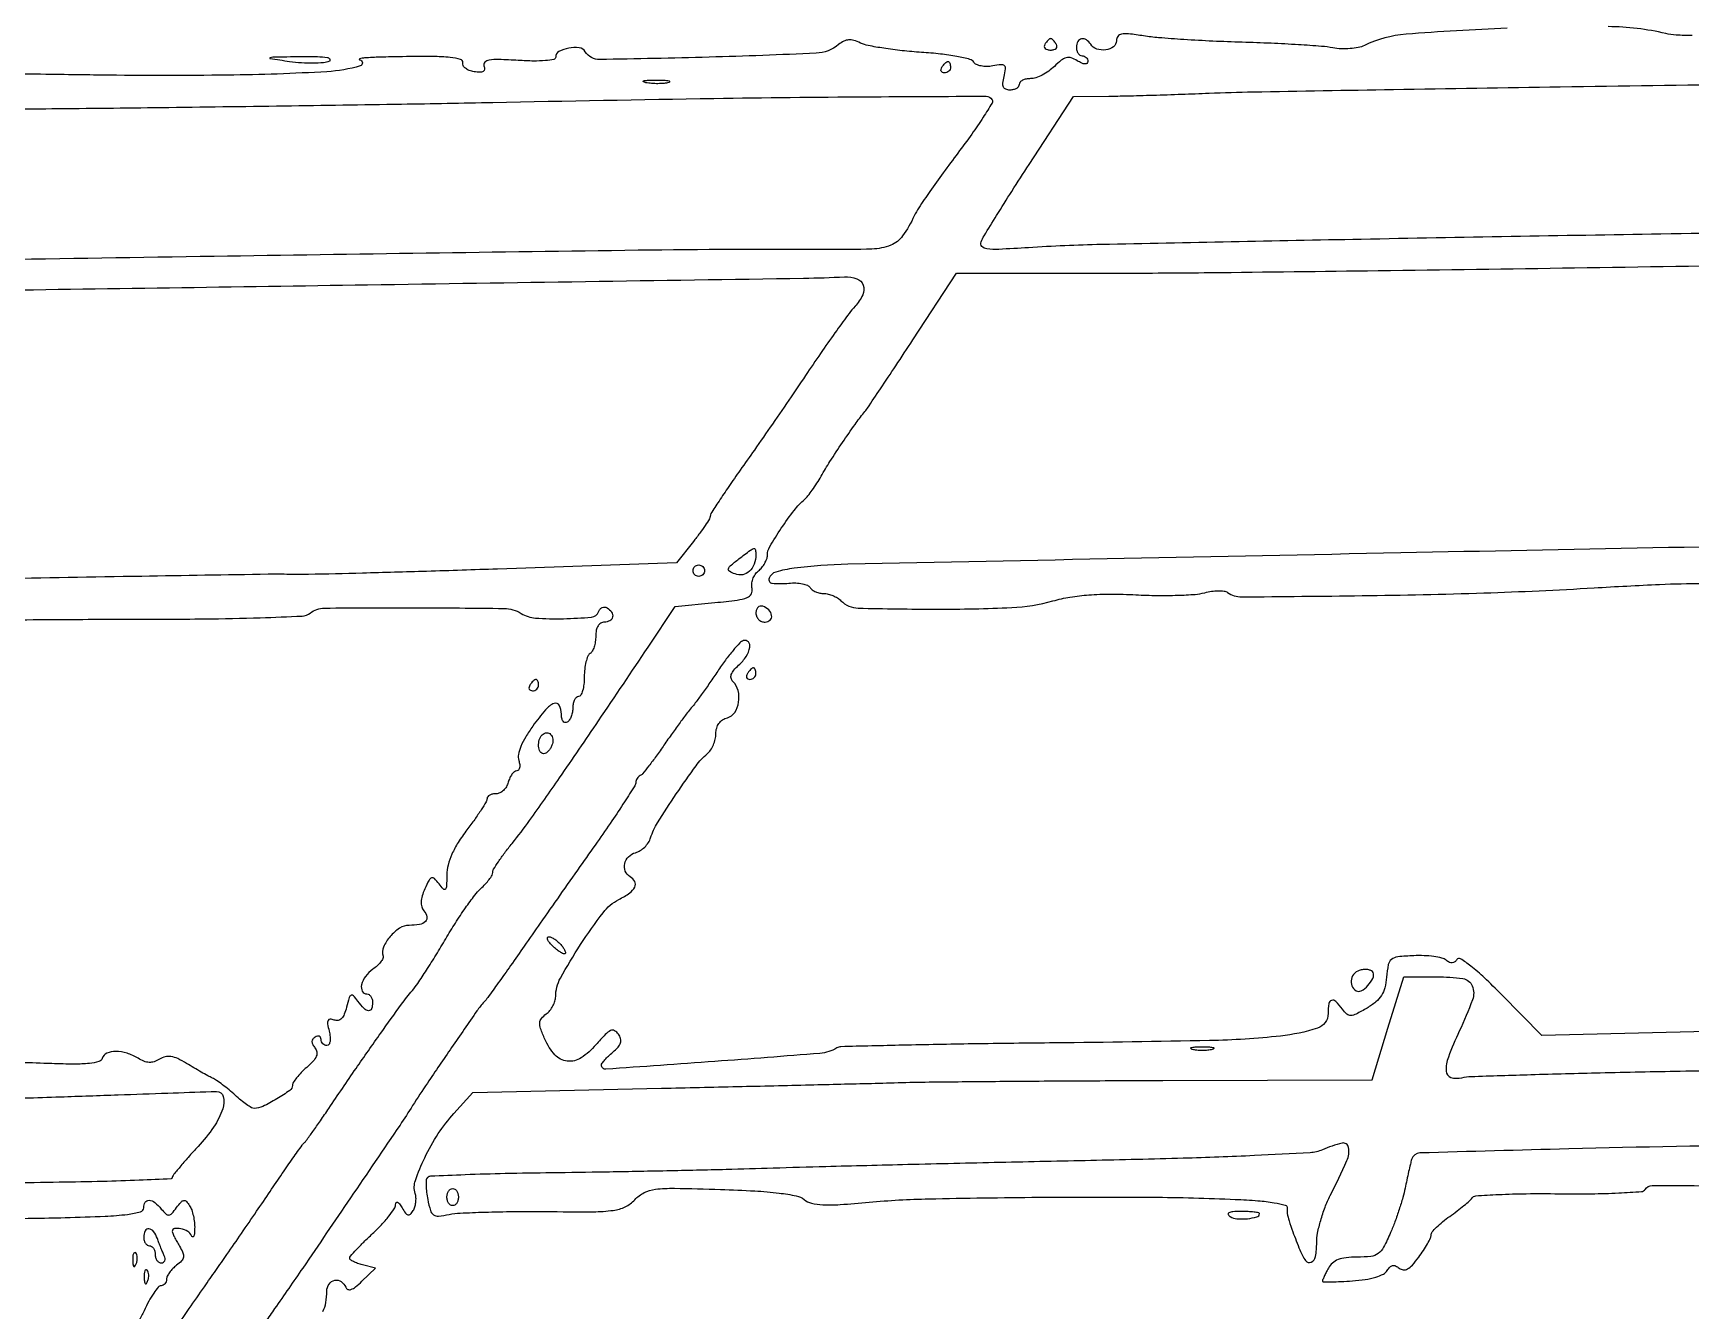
# Model space of a CAD drawing. Extents: x 0 to 2558, y 0 to 3412.
# Drawn here: x 910.7 to 1200.4, y 1221.6 to 1445 of the extents above; entities that cross this region are included whole.
import ezdxf

# ---------------------------------------------------------------- set-up
doc = ezdxf.new("R2010")
doc.units = 0

msp = doc.modelspace()

# ---------------------------------------------------------------- linework, layer by layer
for points in [[(1286.775, 2242.902503, 0.000001), (1177.44536, 2242.627485, 0.134519)], [(1176.555032, 2242.380365, -0.000002), (1098.265318, 2241.934774, -0.000173)], [(935.98627, 1609.366085, -0.000001), (935.969595, 1631.173089, -0.000019)], [(1324.704195, 1210.958263, -0.000001), (1324.831971, 1216.559674, -0.000001), (1324.980176, 1223.055371, -0.000001), (1325.131041, 1229.666374, -0.003312)], [(1347, 900.068317, 0.000002), (1365.687198, 900.484728, 0.000002), (1385.0375, 900.916042, 0.000002), (1402.386564, 901.302857, 0.000005)], [(1268.31004, 1436.882966, 0.000015), (1292.460695, 1437.283456, 0.194599)], [(899.901173, 1399.954802, 0.000187), (969.094428, 1400.969888, 0.000038), (1045.330933, 1402.122597, 0.00854), (1052.472537, 1402.353171, -0.098284), (1054.620539, 1402.036036, -0.225055), (1055.750256, 1400.906643, -0.198406), (1055.666142, 1399.188475, -0.078931), (1054.311484, 1397.200603, 0.029888), (1053.268774, 1395.952436, 0.003465), (1051.122748, 1393.004551, 0.004158), (1048.62152, 1389.456295, 0.003384), (1046, 1385.61566, -0.001671), (1043.128174, 1381.377209, -0.001172), (1039.867188, 1376.622865, -0.001183), (1036.722969, 1372.08474, -0.002473), (1034.25, 1368.570614, 0.004181), (1032.238007, 1365.690698, 0.006348), (1030.542187, 1363.151072, 0.00271), (1029.138091, 1360.963534, 0.142251), (1029, 1360.487977, -0.139548), (1028.87693, 1360.055604, -0.008312), (1028.135373, 1358.901802, -0.01198), (1027.184166, 1357.546077, -0.00852), (1026.056587, 1356.071447), (1023.113175, 1352.355086), (991.806587, 1351.276461, -0.000917), (979.450986, 1350.873451, -0.001223), (968.22756, 1350.555446, -0.000854), (958.813911, 1350.327851, -0.012553), (955.5, 1350.336604, 0.010885), (951.749334, 1350.359026, 0.00016), (929.64375, 1350.00286, 0.000438), (903.9878, 1349.558815, 0.000289), (874.5, 1349.005589, -0.000266)], [(1168.273458, 1445.802151, 0.009762), (1150.612846, 1444.754883, 0.092581), (1143.331355, 1442.791412, -0.063391), (1142.263161, 1442.435752, -0.029951), (1140.821164, 1442.24002, -0.029095), (1139.265911, 1442.213803, -0.03633), (1137.831355, 1442.377976, 0.027159), (1135.841606, 1442.642703, 0.004042), (1131.806711, 1442.925118, 0.00454), (1127.030039, 1443.177153, 0.003897), (1122, 1443.357513, -0.004474), (1116.866016, 1443.547532, -0.004581), (1111.776562, 1443.828269, -0.004446), (1107.363948, 1444.151668, -0.019125), (1104.75, 1444.467641, 0.010202), (1102.133536, 1444.83139, 0.074045), (1100.86829, 1444.79331, 0.198852), (1100.244412, 1444.39299, 0.15311), (1100, 1443.613544, -0.237078), (1099.481823, 1442.582127, -0.126714), (1098.128677, 1442.029716, -0.112973), (1096.555522, 1442.170866, -0.177516), (1095.5, 1443, 0.106457), (1094.746429, 1443.783876, 0.200209), (1093.899724, 1443.953572, 0.222397), (1093.247411, 1443.47288, 0.125162), (1093, 1442.5, 0.064853), (1093.074694, 1441.926543, 0.082425), (1093.29375, 1441.440625, 0.098894), (1093.618646, 1441.115568, 0.148195), (1094, 1441, -0.099904), (1094.381626, 1440.92298, -0.098144), (1094.70625, 1440.703761, -0.097739), (1094.923689, 1440.376411, -0.098179), (1095, 1439.991526, -0.221192), (1094.852432, 1439.674271, -0.197467), (1094.504201, 1439.562673, -0.090123), (1093.924728, 1439.716544, -0.029744), (1093.148073, 1440.1396, 0.061171), (1092.101099, 1440.627462, 0.140119), (1091.238961, 1440.658031, 0.107823), (1090.346202, 1440.218158, 0.028203), (1089.148073, 1439.148073, -0.0411), (1088.178526, 1438.326043, -0.035832), (1087.043497, 1437.630997, -0.037506), (1085.919894, 1437.152169, -0.082152), (1085, 1437, 0.048028), (1084.234582, 1436.926307, 0.068025), (1083.5875, 1436.70625, 0.088204), (1083.151477, 1436.381882, 0.191087), (1083, 1436, -0.158112), (1082.876297, 1435.618591, -0.097128), (1082.52753, 1435.29375, -0.079016), (1082.006667, 1435.074427, -0.060283), (1081.391592, 1435, -0.094273), (1080.672586, 1435.136781, -0.199539), (1080.272604, 1435.524542, -0.130687), (1080.16917, 1436.222607, -0.033289), (1080.375046, 1437.358165, 0.027442), (1080.633619, 1438.695204, 0.243784), (1080.438691, 1439.242642, 0.21633), (1079.857915, 1439.437937, 0.021798), (1078.377086, 1439.221255, -0.044813), (1077.333467, 1439.117264, -0.05173), (1076.338462, 1439.210687, -0.059188), (1075.533157, 1439.473296, -0.146985), (1075.073859, 1439.880493, 0.196471), (1074.407313, 1440.365688, 0.013942), (1072.115263, 1440.862228, 0.017818), (1069.241525, 1441.296036, 0.011932), (1065.930227, 1441.595959, -0.009944), (1062.540186, 1441.889433, -0.011498), (1059.325455, 1442.307225, -0.010609), (1056.628742, 1442.779718, -0.064083), (1055.284089, 1443.229291, 0.041137), (1054.132252, 1443.673957, 0.090038), (1053.195363, 1443.774212, 0.098617), (1052.337805, 1443.537257, 0.056695), (1051.437375, 1442.948026, -0.163292), (1047.538325, 1441.440222, -0.00434), (1028.81077, 1440.754645, -0.003209), (1009.683151, 1440.34346, -0.263618), (1007.179896, 1441.7124, 0.226458), (1006.131095, 1442.385444, 0.07657), (1004.269007, 1442.333836, 0.080097), (1002.57301, 1441.733131, 0.274214), (1002, 1440.766873, -0.356001), (1001.673247, 1440.366113, -0.028394), (1000.221249, 1440.152632, -0.02617), (998.158154, 1440.076515, -0.012035), (995.470026, 1440.182806, 0.007437), (992.065927, 1440.348774, 0.047821), (990.347922, 1440.242595, 0.157255), (989.601181, 1439.863981, 0.297324), (989.465082, 1439.230399, -0.106152), (989.557399, 1438.639179, -0.2491), (989.332604, 1438.268281, -0.140927), (988.757174, 1438.116654, -0.032283), (987.745056, 1438.204838, -0.053296), (986.904537, 1438.426584, -0.075633), (986.232923, 1438.807044, -0.098146), (985.82769, 1439.279707, -0.180469), (985.75, 1439.773741, 0.397319), (985.382141, 1440.366699, 0.039506), (983.579786, 1440.694988, 0.023648), (980.492003, 1440.861616, 0.005378), (975.25, 1440.839963, 0.003848), (971.323938, 1440.751287, 0.011174), (968.6125, 1440.608461, 0.055996), (967.735413, 1440.442644, 0.808413), (967.75, 1440.276604, -0.815597), (967.834189, 1439.212731, -0.055734), (962.029012, 1438.215903, -0.011875), (944.666743, 1437.608781, -0.005793), (922.5, 1437.617248, -0.000283), (919.964112, 1437.649034, -0.000027), (913.8, 1437.730119, -0.000035), (906.451388, 1437.827694, -0.000027), (898.5, 1437.934258, 0.003441)], [(1200.622972, 1444.534844, -0.013401), (1197.832689, 1444.618839, -0.043386), (1196, 1444.883861, 0.055742), (1185.943362, 1446.085899, 0.011826)], [(1251.27793, 1410.633518, 0.000667), (1195.171217, 1409.820752, 0.000818), (1142.747921, 1408.905601, 0.000459), (1097.36418, 1407.997435, 0.010942), (1084.619257, 1407.451509, -0.004177), (1079.46539, 1407.160848, -0.042783), (1077.332079, 1407.240953, -0.183703), (1076.493096, 1407.684586, -0.278763), (1076.351639, 1408.473974, -0.045353), (1076.874681, 1409.537535, -0.001939), (1079.066397, 1413.099703, -0.003308), (1081.712016, 1417.300174, -0.002348), (1084.732382, 1421.977448), (1092.5, 1433.883144), (1098.680119, 1433.941572, 0.003824), (1101.818861, 1433.995256, 0.001307), (1106.370043, 1434.119825, 0.001299), (1111.393076, 1434.283515, 0.0015), (1116.180119, 1434.466344, -0.00582), (1123.890299, 1434.694126, -0.000311), (1148.402952, 1435.117607, -0.000487), (1177.560168, 1435.574804, -0.000355), (1209.978868, 1436.028545, 0.000307)], [(897.159539, 1431.525835, -0.001935), (913.957021, 1431.754019, 0.000653), (933.074305, 1431.964668, 0.000461), (954.549875, 1432.249159, 0.000465), (975.077478, 1432.55914, 0.000982), (991, 1432.845699, -0.000924), (1029.664667, 1433.546082, -0.002712), (1056.293669, 1433.834762, -0.000497), (1077.210507, 1433.927267, -0.267602), (1078.275092, 1433.318402, -0.2753), (1078.269838, 1432.732464, -0.006139), (1076.714475, 1430.243531, -0.012113), (1074.733727, 1427.317232, -0.007674), (1072.291576, 1424, 0.005003), (1069.732339, 1420.562342, 0.005932), (1067.386085, 1417.2625, 0.005207), (1065.470621, 1414.437324, 0.03733), (1064.665193, 1413, -0.044822), (1062.63764, 1409.505375, -0.14708), (1060.557527, 1407.879566, -0.085245), (1057.280953, 1407.211026, -0.009273), (1049.548336, 1407.113206, 0.004797), (1016.396182, 1406.990601, 0.00056), (942.307772, 1405.922796, 0.000257), (863.77827, 1404.66271, 0.014273)], [(1237.748121, 1355.778384, 0.000619), (1149.720459, 1354.095374, 0.000125), (1053.038393, 1352.102979, 0.026539), (1043.700228, 1351.411434, 0.03694), (1040.468274, 1350.753482, 0.241979), (1039.294524, 1349.661094, 0.491214), (1039.848247, 1348.790966, 0.047331), (1042.7581, 1348.801781, -0.033548), (1043.977092, 1348.839871, -0.040933), (1045.110075, 1348.705953, -0.045629), (1046.010811, 1348.436507, -0.160189), (1046.467998, 1348.051781, 0.09869), (1046.843618, 1347.648837, 0.052379), (1047.4385, 1347.308961, 0.049243), (1048.144849, 1347.07801, 0.054454), (1048.859017, 1347, -0.060007), (1049.617038, 1346.908698, -0.039062), (1050.455655, 1346.632812, -0.038986), (1051.243755, 1346.228668, -0.058513), (1051.849597, 1345.75, 0.192321), (1054.877747, 1344.44984, 0.006099), (1068.523898, 1344.267574, 0.011264), (1081.696878, 1344.549095, 0.057797), (1088.901722, 1345.70707, -0.028325), (1091.883803, 1346.368252, -0.021985), (1095.185784, 1346.758332, -0.01904), (1098.964545, 1346.892726, -0.011821), (1103.401722, 1346.776593, 0.009552), (1107.09927, 1346.663025, 0.010479), (1110.685764, 1346.696581, 0.009969), (1113.744636, 1346.850422, 0.050736), (1115.422156, 1347.141096, -0.031018), (1116.619921, 1347.397569, -0.034118), (1117.802545, 1347.493233, -0.036396), (1118.811113, 1347.43239, -0.122123), (1119.422156, 1347.191124, 0.157978), (1121.875295, 1346.416849, 0.001223), (1142.93316, 1346.62914, 0.004986), (1164.238572, 1347.108555, 0.006762), (1183.464165, 1347.993409, -0.003634), (1194.937861, 1348.59342, -0.012203), (1202.459842, 1348.748196, -0.016935)], [(935.096993, 1217.909909, -0.000312), (937.940845, 1222.00106, -0.000316), (940.606732, 1225.825931, -0.000749), (942.596493, 1228.667807, 0.001805), (944.547889, 1231.467447, 0.000824), (947.076921, 1235.136793, 0.000816), (949.728322, 1239.010823, 0.001125), (952.096493, 1242.5, -0.001826), (954.208154, 1245.601877, -0.002726), (956.07895, 1248.296875, -0.001155), (957.696572, 1250.588979, -0.057629), (958.06589, 1251, 0.054748), (958.420002, 1251.389574, 0.002124), (959.557226, 1252.96875, 0.003764), (960.883199, 1254.856514, 0.002645), (962.348126, 1257, -0.002287), (967.109894, 1263.97814, -0.003185), (971.440207, 1270.177168, -0.00295), (975.046121, 1275.20658, -0.019825), (976.947556, 1277.618644, 0.027436), (977.892737, 1278.855914, 0.005684), (979.408005, 1281.138076, 0.005956), (981.107941, 1283.832437, 0.005585), (982.78074, 1286.624575, -0.009647), (984.474666, 1289.400575, -0.01032), (986.237969, 1292.046569, -0.009942), (987.843101, 1294.255726, -0.046785), (988.901566, 1295.410918, 0.022326), (989.704896, 1296.205953, 0.026804), (990.383585, 1297.02435, 0.027106), (990.870671, 1297.760468, 0.133371), (991, 1298.236691, -0.137175), (991.155506, 1298.792838, -0.010546), (991.996644, 1300.115621, -0.013834), (993.093243, 1301.667545, -0.010097), (994.392831, 1303.331703, 0.016218), (997.445345, 1307.340747, 0.003137), (1002.680192, 1314.798012, 0.002811), (1009.491945, 1324.751388, 0.001343), (1018.13973, 1337.615636), (1022.895394, 1344.731272), (1029.840992, 1345.415673, 0.007333), (1033.727523, 1345.856281, 0.058655), (1035.473879, 1346.292402, 0.178668), (1036.207642, 1346.930152, 0.191662), (1036.323773, 1347.869894, -0.089152), (1036.263347, 1348.643558, -0.06154), (1036.457955, 1349.502464, -0.059965), (1036.864804, 1350.312355, -0.073321), (1037.430477, 1350.942301, 0.048276), (1038.031021, 1351.54743, 0.041525), (1038.538953, 1352.286511, 0.043557), (1038.887201, 1353.041748, 0.086463), (1039, 1353.689167, -0.134492), (1039.412175, 1355.193787, -0.013289), (1041.42676, 1358.397582, -0.017624), (1043.683021, 1361.537011, -0.049567), (1045.539262, 1363.5, 0.046512), (1046.094343, 1364.07988, 0.0129), (1046.852099, 1365.0875, 0.012908), (1047.654796, 1366.278135, 0.013196), (1048.388844, 1367.5, -0.013696), (1049.939621, 1370.075524, -0.006079), (1052.118289, 1373.389843, -0.005862), (1054.320008, 1376.571049, -0.019309), (1055.875779, 1378.593358, 0.025199), (1056.483849, 1379.403329, 0.000814), (1058.760797, 1382.78968, 0.001565), (1061.428234, 1386.797827, 0.001086), (1064.41865, 1391.343358), (1072.051098, 1403), (1100.275549, 1403.010036, 0.002653), (1116.354839, 1403.101067, 0.0005), (1145.742896, 1403.452743, 0.000534), (1180.075146, 1403.934571, 0.000489), (1215.423672, 1404.503031, -0.000566)], [(902.650147, 1342.234374, -0.007511), (911.859016, 1342.442976, -0.001907), (926.811293, 1342.5, 0.002245), (940.638824, 1342.562081, 0.006189), (950.381631, 1342.77019, 0.003476), (957.681668, 1343.06737, 0.154253), (959.095676, 1343.589514, -0.164415), (961.596092, 1344.456916, -0.002432), (977.367405, 1344.506369, -0.00281), (992.983945, 1344.391611, -0.135981), (995.958279, 1343.525785, 0.121745), (998.468968, 1342.718007, 0.022564), (1003.356883, 1342.60137, 0.017244), (1008.239071, 1342.873826, 0.285976), (1009.481902, 1343.813382, -0.084117), (1009.750693, 1344.267714, -0.110401), (1010.133657, 1344.558128, -0.123486), (1010.569963, 1344.638954, -0.123375), (1010.992937, 1344.504365, -0.105792), (1011.781139, 1343.748628, -0.2001), (1011.953617, 1342.900541, -0.223204), (1011.474052, 1342.247695, -0.125155), (1010.5, 1342, 0.1393), (1009.884257, 1341.82506, 0.117066), (1009.403627, 1341.343169, 0.088683), (1009.099992, 1340.569783, 0.049343), (1009, 1339.559017, -0.037634), (1008.926158, 1338.57934, -0.041396), (1008.70625, 1337.653525, -0.045439), (1008.384508, 1336.906663, -0.130646), (1008, 1336.5, 0.159713), (1007.613307, 1336.04134, 0.035556), (1007.29375, 1335.052725, 0.033489), (1007.073414, 1333.803639, 0.026918), (1007, 1332.440983, -0.027497), (1006.927436, 1331.122516, -0.043243), (1006.70625, 1330.010789, -0.053437), (1006.385522, 1329.229636, -0.275259), (1006, 1329, 0.186414), (1005.618213, 1328.852535, 0.089706), (1005.29375, 1328.429836, 0.069539), (1005.073784, 1327.801778, 0.049547), (1005, 1327.059017, -0.046881), (1004.925923, 1326.270704, -0.046318), (1004.70625, 1325.50665, -0.050262), (1004.383556, 1324.876024, -0.111412), (1004, 1324.5, -0.202618), (1003.621877, 1324.441401, -0.181468), (1003.29375, 1324.66835, -0.104212), (1003.071541, 1325.195401, -0.047867), (1003, 1325.940983, 0.119528), (1002.629669, 1327.467986, 0.391818), (1001.738162, 1327.791468, 0.117573), (1000.235768, 1326.689448, 0.019239), (997.992527, 1323.830987, 0.022511), (996.764032, 1321.963644, 0.037718), (995.927877, 1320.28224, 0.046201), (995.498879, 1318.864047, 0.127875), (995.553643, 1317.830987, -0.04597), (995.707162, 1317.129516, -0.08087), (995.684783, 1316.537852, -0.123918), (995.498336, 1316.147676, -0.223211), (995.184019, 1316, 0.172737), (994.781904, 1315.856807, 0.062969), (994.358913, 1315.4125, 0.053026), (993.980526, 1314.765364, 0.041867), (993.710251, 1314, -0.070024), (993.391003, 1313.235545, -0.069688), (992.872748, 1312.5875, -0.075597), (992.241886, 1312.150168, -0.114309), (991.59362, 1312, 0.051757), (990.983871, 1311.936712, 0.071665), (990.468126, 1311.748492, 0.091673), (990.121534, 1311.470588, 0.179933), (990, 1311.143802, -0.135598), (989.853379, 1310.613096, -0.008151), (988.971875, 1309.192618, -0.011735), (987.840785, 1307.522074, -0.008369), (986.5, 1305.703794, 0.022687), (984.962738, 1303.489032, 0.035186), (983.86602, 1301.438059, 0.041203), (983.199997, 1299.545265, 0.061672), (982.968197, 1297.809991, -0.007061), (982.921513, 1295.843042, -0.168844), (982.72351, 1295.336131, -0.447592), (982.382711, 1295.32857, -0.025455), (981.620743, 1296.23251, 0.028879), (980.808244, 1297.183115, 0.292463), (980.325631, 1297.299568, 0.191817), (979.874632, 1296.910889, 0.013232), (979.122989, 1295.370587, 0.032076), (978.652987, 1294.134666, 0.064373), (978.475932, 1293.107517, 0.083291), (978.582244, 1292.255045, 0.100955), (978.961767, 1291.546068, -0.115174), (979.484024, 1290.500871, -0.262979), (979.248303, 1289.681946, -0.153409), (978.215213, 1289.154864, -0.041857), (976.368517, 1289, 0.146475), (974.718091, 1288.505908, 0.0721), (973.063841, 1287.038214, 0.073548), (971.928374, 1285.203967, 0.174277), (971.829665, 1283.62365, -0.18882), (971.790269, 1283.189713, -0.048911), (971.409582, 1282.584562, -0.042724), (970.80522, 1281.928847, -0.032441), (970.042117, 1281.316946, 0.079335), (968.76449, 1280.07968, 0.10191), (968.069378, 1278.603125, 0.179348), (968.201601, 1277.488306, 0.28156), (969, 1277, -0.148195), (969.381354, 1276.884432, -0.098894), (969.70625, 1276.559375, -0.082425), (969.925306, 1276.073457, -0.064853), (970, 1275.5, -0.080545), (969.822668, 1274.406315, -0.349876), (969.309117, 1274.072648, -0.180585), (968.517664, 1274.459134, -0.031971), (967.441737, 1275.748792, 0.025032), (966.665155, 1276.706329, 0.345306), (966.253499, 1276.778835, 0.200623), (965.916913, 1276.366148, 0.010572), (965.458117, 1274.689148, -0.034131), (965.055501, 1273.449938, -0.098548), (964.563939, 1272.697747, -0.156408), (963.969003, 1272.384076, -0.136158), (963.265377, 1272.45166, 0.078183), (962.5689, 1272.60037, 0.311791), (962.216297, 1272.384106, 0.147053), (962.14114, 1271.781801, 0.019511), (962.407807, 1270.511304, -0.033644), (962.587787, 1269.514556, -0.066338), (962.570838, 1268.71146, -0.106386), (962.371661, 1268.191092, -0.253548), (962.019052, 1268, -0.103039), (961.6302, 1268.080994, -0.0988), (961.299347, 1268.311086, -0.096953), (961.077649, 1268.654793, -0.095177), (961, 1269.059017, 0.116264), (960.917087, 1269.410767, 0.18566), (960.691986, 1269.616585, 0.155434), (960.352343, 1269.63874, 0.077735), (959.951442, 1269.469989, 0.093505), (959.549825, 1269.103246, 0.160336), (959.405857, 1268.677832, 0.126923), (959.530867, 1268.176007, 0.049061), (959.935631, 1267.57756, -0.133195), (960.256531, 1266.873944, -0.142471), (960.166163, 1266.124329, -0.086414), (959.603962, 1265.25758, -0.026827), (958.484189, 1264.173201, 0.020743), (957.533084, 1263.274312, 0.025745), (956.729731, 1262.35957, 0.025519), (956.148671, 1261.542464, 0.142738), (956, 1261.032294, -0.243629), (955.547167, 1260.158103, -0.01846), (953.244232, 1258.655907, -0.023451), (950.814581, 1257.346889, -0.11229), (949.289442, 1257, -0.135701), (948.838123, 1257.124786, -0.017386), (947.986092, 1257.676064, -0.019296), (947.002437, 1258.42017, -0.014977), (945.989782, 1259.301495, 0.012909), (944.926499, 1260.234638, 0.012), (943.790748, 1261.135346, 0.012078), (942.742657, 1261.887289, 0.039108), (942, 1262.312507, -0.013924), (941.225674, 1262.705518, -0.004089), (940.059375, 1263.351321, -0.004103), (938.758587, 1264.099696, -0.004396), (937.5, 1264.852549, 0.025503), (935.942448, 1265.69713, 0.072526), (934.766411, 1266.062313, 0.09877), (933.756186, 1266.021256, 0.079233), (932.75, 1265.60099, -0.058043), (931.81875, 1265.165036, -0.091319), (930.946714, 1265.042371, -0.084922), (930.043492, 1265.236607, -0.044276), (929.013569, 1265.759453, 0.062804), (927.082287, 1266.65174, 0.077371), (925.123363, 1266.953666, 0.100602), (923.565025, 1266.634468, 0.214514), (922.748288, 1265.75, -0.24931), (922.1388, 1265.171689, -0.041629), (920.499541, 1264.861033, -0.027768), (917.917303, 1264.735547, -0.007978), (913.914955, 1264.827294, 0.00455), (903.176706, 1265.147123, 0.007533)], [(1250.692195, 1271.55261, 0.000702), (1200.932318, 1270.386217), (1174.364635, 1269.726162), (1167.279404, 1276.924679, 0.009725), (1164.29978, 1279.836437, 0.022471), (1161.925759, 1281.874889, 0.023089), (1160.128707, 1283.153459, 0.419686), (1159.508059, 1283.01304, -0.08831), (1159.131038, 1282.591526, -0.152065), (1158.694686, 1282.425746, -0.13107), (1158.193407, 1282.527044, -0.058235), (1157.623563, 1282.897452, 0.113856), (1156.88179, 1283.270511, 0.024783), (1155.46632, 1283.542287, 0.024611), (1153.758911, 1283.697967, 0.021406), (1151.962591, 1283.69601, 0.014595), (1149.152229, 1283.490256, 0.142462), (1148.0598, 1283.047212, 0.180167), (1147.50226, 1282.129582, 0.026429), (1147.200754, 1279.936517, -0.040301), (1146.895273, 1278.094411, -0.079632), (1146.314284, 1276.734756, -0.079237), (1145.335274, 1275.620538, -0.039569), (1143.795667, 1274.538369, -0.01279), (1141.907226, 1273.487044, -0.110235), (1140.981382, 1273.23795, -0.192864), (1140.279163, 1273.484623, -0.055197), (1139.48467, 1274.351852, 0.034), (1138.350659, 1275.699987, 0.283126), (1137.610781, 1275.890223, 0.290335), (1137.121872, 1275.316231, 0.035111), (1137, 1273.582864, -0.325537), (1135.135672, 1271.022854, -0.051264), (1128.66741, 1269.647666, -0.021655), (1116.287469, 1268.857461, -0.002672), (1089.223646, 1268.448918, 0.00126), (1074.873521, 1268.272824, 0.002033), (1062.654784, 1268.04239, 0.000322), (1051.835261, 1267.787377, 0.13312), (1051.121974, 1267.575384, -0.11897), (1048.189428, 1266.614145, -0.001729), (1029.817113, 1265.206636, -0.000828), (1010.77453, 1263.845694, -0.434776), (1010, 1264.568043, -0.161088), (1010.10895, 1264.897437, -0.020401), (1010.585809, 1265.487535, -0.022236), (1011.230525, 1266.159207, -0.016786), (1011.994245, 1266.839707, 0.03674), (1012.900688, 1267.714651, 0.108312), (1013.324036, 1268.464705, 0.142049), (1013.335658, 1269.19748, 0.083278), (1012.965151, 1270, 0.126275), (1012.298375, 1270.585846, 0.233047), (1011.593329, 1270.594123, 0.091534), (1010.66198, 1269.916856, 0.012496), (1009.042563, 1268.123607, -0.07039), (1006.446345, 1265.843174, -0.174339), (1004.019203, 1265.262116, -0.184248), (1001.869993, 1266.366417, -0.079676), (1000.09859, 1269.113516, -0.016211), (999.354593, 1270.969267, -0.101759), (999.20677, 1271.974168, -0.162156), (999.505377, 1272.725538, -0.05998), (1000.34859, 1273.512945, 0.063034), (1000.980494, 1274.110269, 0.047504), (1001.514898, 1274.9038, 0.0484), (1001.878899, 1275.76229, 0.076222), (1002, 1276.552076, -0.126528), (1002.82851, 1279.773686, -0.018361), (1006.340435, 1285.63041, -0.019179), (1010.285915, 1291.213164, -0.110438), (1013.042439, 1293.521946, 0.033194), (1014.929792, 1294.662569, 0.12655), (1015.818323, 1295.698278, 0.240515), (1015.804418, 1296.640014, 0.133381), (1015, 1297.5, -0.16033), (1014.170682, 1298.486063, -0.153054), (1014.069148, 1299.79245, -0.141344), (1014.739941, 1301.000122, -0.132563), (1015.966881, 1301.70159, 0.078859), (1016.768682, 1302.053104, 0.052775), (1017.551563, 1302.681046, 0.051978), (1018.199209, 1303.473035, 0.068676), (1018.599542, 1304.313628, -0.062872), (1019.811203, 1306.935429, -0.008716), (1023.082745, 1311.973586, -0.008736), (1026.527908, 1316.894239, -0.062526), (1028.509835, 1319.008162, 0.074443), (1029.08062, 1319.646664, 0.044552), (1029.562264, 1320.545747, 0.043531), (1029.890133, 1321.549387, 0.057248), (1030, 1322.505813, -0.068382), (1030.134821, 1323.486999, -0.087692), (1030.52898, 1324.307077, -0.091532), (1031.164272, 1324.917292, -0.081916), (1032, 1325.289749, 0.184316), (1033.286467, 1326.208788, 0.108672), (1033.977431, 1327.993204, 0.100317), (1033.881667, 1330.028437, 0.135422), (1032.976371, 1331.623629, -0.140945), (1032.660649, 1332.194273, -0.141487), (1032.696972, 1332.844529, -0.090964), (1033.126711, 1333.597984, -0.033879), (1033.976371, 1334.478616, 0.063244), (1035.287513, 1336.007398, 0.098338), (1035.940123, 1337.610774, 0.239971), (1035.670163, 1338.547699, 0.293241), (1034.803495, 1338.767832, 0.124687), (1034.166708, 1338.359812, 0.013335), (1032.991629, 1337.036645, 0.015763), (1031.66353, 1335.353382, 0.01206), (1030.315642, 1333.434498, -0.004221), (1028.957665, 1331.43534, -0.004548), (1027.599096, 1329.508884, -0.004304), (1026.404275, 1327.876761, -0.021647), (1025.689717, 1327, 0.019863), (1024.968254, 1326.121183, 0.003842), (1023.740323, 1324.471875, 0.004081), (1022.337696, 1322.524238, 0.003759), (1020.92757, 1320.5, -0.006592), (1019.559931, 1318.560279, -0.009292), (1018.286536, 1316.870833, -0.00602), (1017.182148, 1315.495347, -0.116528), (1016.75, 1315.166667, 0.084835), (1016.463209, 1314.975686, 0.062629), (1016.220312, 1314.680756, 0.062038), (1016.055913, 1314.331496, 0.07917), (1016, 1313.980587, -0.142243), (1015.830719, 1313.397585, -0.00243), (1014.017187, 1310.568464, -0.005984), (1011.83692, 1307.28999, -0.003921), (1009.25, 1303.562323, 0.0005), (1006.229459, 1299.27277, 0.000318), (1002.720312, 1294.271971, 0.000319), (999.282689, 1289.359797, 0.000592), (996.5, 1285.36802, -0.001657), (994.128298, 1281.981206, -0.00226), (991.966506, 1278.945053, -0.001482), (990.132304, 1276.409363, -0.02591), (989.49236, 1275.619617, 0.031316), (988.233904, 1274.031805, 0.001124), (983.816124, 1267.64772, 0.002203), (979.571419, 1261.425673, 0.008349), (977, 1257.480041, -0.0087), (974.793256, 1254.09916, -0.000315), (966.151905, 1241.367579, -0.000593), (957.786168, 1229.090161, -0.002724), (952.885792, 1222, 0.001651), (951.268647, 1219.670922, 0.00052)], [(902.814611, 1258.655945, 0.003206), (915.455734, 1259.023289, -0.000064), (925.528503, 1259.379348, -0.0001), (934.216684, 1259.683602, -0.000028), (941.788075, 1259.946807, -0.003402), (942.75, 1259.973641, -0.353165), (943.907977, 1259.078822, -0.14071), (943.809882, 1256.932377, -0.068431), (942.221865, 1253.742429, -0.03784), (939.5, 1250.336281, 0.005551), (937.775466, 1248.442801, 0.00841), (936.321875, 1246.754437, 0.004007), (935.131013, 1245.299686, 0.171134), (935, 1244.928116, -0.400708), (934.772646, 1244.689977, -0.000834), (929.198437, 1244.440856, -0.004554), (922.823065, 1244.224732, -0.002733), (915.25, 1244.078455, 0.001714), (906.450829, 1243.926433, 0.001122)], [(961.308915, 1221.518077, 0.079861), (961.830581, 1223.058741, 0.041799), (962, 1225.081787, -0.153896), (962.385684, 1226.305174, -0.19237), (963.373672, 1226.95234, -0.197483), (964.514836, 1226.73271, -0.159759), (965.299603, 1225.75, 0.205489), (965.669935, 1225.362204, 0.190032), (966.222208, 1225.347008, 0.083031), (967.022712, 1225.798738, 0.021704), (968.132937, 1226.778081), (970.5, 1229.056162), (968.25, 1229.644712, -0.022449), (967.388064, 1229.912035, -0.032941), (966.660938, 1230.229352, -0.0346), (966.133748, 1230.550051, -0.243421), (966, 1230.808499, -0.183204), (966.134573, 1231.163447, -0.005973), (967.175, 1232.310429, -0.010737), (968.467196, 1233.642668, -0.007177), (970, 1235.113676, 0.016072), (971.533971, 1236.639138, 0.020813), (972.833933, 1238.138103, 0.019046), (973.798953, 1239.448644, 0.144425), (974.030409, 1240.171808, -0.121029), (974.131349, 1240.545565, -0.398774), (974.352769, 1240.615817, -0.125005), (974.697935, 1240.324861, -0.023848), (975.147242, 1239.630023, 0.024617), (975.751816, 1238.698211, 0.175424), (976.189014, 1238.399932, 0.266018), (976.604758, 1238.514362, 0.055422), (977.094004, 1239.130023, 0.066739), (977.386753, 1239.772632, 0.043575), (977.554517, 1240.571105, 0.043302), (977.582063, 1241.394302, 0.062103), (977.453571, 1242.112038, -0.159174), (977.487004, 1244.416658, -0.029783), (979.113277, 1248.375779, -0.031748), (981.484578, 1252.587629, -0.04008), (984.212382, 1256.128864), (987.502526, 1259.757727), (1020.501263, 1260.513425, 0.000133), (1033.795107, 1260.821394, 0.000154), (1046.450371, 1261.121825, 0.000137), (1057.165846, 1261.382437, 0.000913), (1062.5, 1261.523381, -0.004475), (1067.958694, 1261.628708, -0.000582), (1079.605261, 1261.735611, -0.000678), (1093.422281, 1261.827628, -0.000566), (1108.092377, 1261.88882), (1144.684755, 1262), (1147.445552, 1271), (1150.206349, 1280), (1155.996186, 1280, -0.035249), (1160.549077, 1279.678634, -0.265698), (1162.18942, 1278.404683, -0.190017), (1162.226862, 1275.99105, -0.018364), (1159.919574, 1270.484265, 0.016807), (1158.013915, 1265.975461, 0.105467), (1157.627374, 1263.519582, 0.310113), (1158.464755, 1262.430457, 0.139092), (1160.359094, 1262.359372, -0.051481), (1161.998486, 1262.583765, -0.000659), (1172.446109, 1262.916531, -0.001913), (1184.548045, 1263.239685, -0.001252), (1198.5, 1263.523869, 0.000608), (1214.469292, 1263.828549, 0.000407)], [(1216.650988, 1250.644786, 0.00303), (1179.080008, 1249.922205, 0.000915), (1153.032324, 1249.215599, 0.328845), (1151.590027, 1248.086108, 0.009434), (1151.374401, 1247.249175, 0.00273), (1151.073071, 1245.949509, 0.002744), (1150.749482, 1244.480933, 0.002926), (1150.449052, 1243.03988, -0.019887), (1150.051104, 1241.409859, -0.009347), (1149.414327, 1239.336018, -0.009245), (1148.665322, 1237.18513, -0.012843), (1147.909932, 1235.28988, -0.018944), (1146.699447, 1232.737493, -0.114612), (1145.752126, 1231.633012, -0.131288), (1144.475532, 1231.134146, -0.027869), (1142.070721, 1231, 0.026315), (1140.122813, 1230.897411, 0.06547), (1138.738091, 1230.564426, 0.088804), (1137.749969, 1229.966883, 0.089832), (1137.035184, 1229.065741, 0.006277), (1136.63859, 1228.301799, 0.008714), (1136.303903, 1227.606922, 0.00584), (1136.041749, 1227.019501, 0.101877), (1135.999378, 1226.815741, 0.412872), (1136.117705, 1226.696402, 0.003517), (1137.541309, 1226.697086, 0.009396), (1139.236054, 1226.741678, 0.005612), (1141.249378, 1226.855191, 0.020467), (1143.479287, 1227.098029, 0.034812), (1145.309418, 1227.505359, 0.041836), (1146.66165, 1228.033294, 0.149798), (1147.330722, 1228.660642, -0.06019), (1147.783693, 1229.268494, -0.154374), (1148.258622, 1229.530303, -0.159004), (1148.788058, 1229.467598, -0.064958), (1149.408073, 1229.076293, 0.149881), (1150.116528, 1228.780782, 0.1526), (1150.863181, 1228.936207, 0.083604), (1151.726908, 1229.627435, 0.02311), (1152.82735, 1230.980349, 0.014534), (1153.659228, 1232.176757, 0.017862), (1154.361784, 1233.341424, 0.016471), (1154.877999, 1234.347357, 0.110747), (1155, 1234.891413, -0.174695), (1155.182548, 1235.397946, -0.023701), (1155.954688, 1236.244957, -0.024966), (1157.005369, 1237.193384, -0.018676), (1158.25, 1238.133726, 0.009153), (1159.541508, 1239.071395, 0.010614), (1160.734499, 1240.011729, 0.009725), (1161.70876, 1240.846074, 0.060161), (1162.144039, 1241.339389, -0.229107), (1162.804568, 1241.715438, -0.004459), (1166.813492, 1241.94899, -0.009644), (1171.627455, 1242.093393, -0.005916), (1177.303755, 1242.086977, 0.005883), (1182.981635, 1242.080189, 0.009695), (1187.779131, 1242.223965, 0.00439), (1191.771971, 1242.456326, 0.242151), (1192.396411, 1242.832389, -0.260789), (1193.652943, 1243.530314, -0.001367), (1208.250668, 1243.443588, -0.006292)], [(904.776562, 1237.732818, 0.002335), (910.545705, 1237.798566, 0.002414), (916.25, 1237.917772, 0.00405), (923.269235, 1238.15528, 0.020597), (927.165429, 1238.479851, 0.03328), (929.449032, 1238.921017, 0.340688), (930, 1239.635773, -0.135981), (930.266282, 1240.596781, -0.283114), (930.930358, 1240.941155, -0.15342), (931.92734, 1240.545425, -0.048977), (933.074942, 1239.4097, 0.029081), (933.88116, 1238.545793, 0.216702), (934.398325, 1238.365771, 0.191848), (934.912987, 1238.627796, 0.022358), (935.736872, 1239.654829, -0.021079), (936.521591, 1240.63818, -0.178724), (937.009286, 1240.905501, -0.251498), (937.45618, 1240.744858, -0.042322), (938.024172, 1239.995129, -0.059137), (938.382628, 1239.244684, -0.027581), (938.673029, 1238.204819, -0.02686), (938.860738, 1237.066804, -0.033816), (938.90574, 1236, -0.018728), (938.849662, 1235.109627, -0.081724), (938.712635, 1234.601562, -0.427463), (938.531595, 1234.538262, -0.180865), (938.337719, 1234.75, 0.165839), (937.691561, 1235.4984, 0.078343), (936.489068, 1235.969689, 0.102366), (935.41051, 1235.983861, 0.359348), (935, 1235.486431, 0.102819), (935.063432, 1235.181226, 0.011064), (935.367188, 1234.522318, 0.013227), (935.77131, 1233.747096, 0.010287), (936.25, 1232.925527, -0.034245), (936.844651, 1231.782407, -0.140799), (936.945938, 1231.016338, -0.1538), (936.622237, 1230.352193, -0.043378), (935.75, 1229.578853, 0.038172), (935.080387, 1228.997481, 0.039308), (934.514063, 1228.326392, 0.042425), (934.121724, 1227.668236, 0.113676), (934, 1227.139757, -0.084209), (933.926171, 1226.704496, -0.09317), (933.713592, 1226.334804, -0.100492), (933.396899, 1226.087575, -0.116149), (933.024993, 1226, 0.224703), (932.538684, 1225.769827, 0.022649), (931.750937, 1224.714839, 0.024922), (930.891386, 1223.301023, 0.017242), (930.056937, 1221.624985, -0.0292), (929.126505, 1219.863017, -0.035815)]]:
    msp.add_lwpolyline(points, format="xyb")
for points in [[(1087.5, 1443, 0.146489), (1087.397987, 1442.620597, 0.191582), (1087.538811, 1442.29375, 0.134005), (1087.925364, 1442.072951, 0.063222), (1088.5, 1442, 0.063222), (1089.074636, 1442.072951, 0.134005), (1089.461189, 1442.29375, 0.191582), (1089.602013, 1442.620597, 0.146489), (1089.5, 1443, 0.025622), (1089.235369, 1443.382847, 0.032351), (1088.951311, 1443.70625, 0.033983), (1088.686704, 1443.937141, 0.163822), (1088.5, 1444, 0.163822), (1088.313296, 1443.937141, 0.033983), (1088.048689, 1443.70625, 0.032351), (1087.764631, 1443.382847, 0.025622)], [(955.5, 1440.018379, 0.018809), (957.560935, 1439.802632, 0.019183), (959.61875, 1439.744321, 0.019354), (961.404857, 1439.831436, 0.071728), (962.5, 1440.088606, 0.519859), (962.572663, 1440.38797, 0.178918), (962.097601, 1440.64504, 0.030291), (960.348187, 1440.787678, 0.007706), (957.5, 1440.803001, 0.000511), (952.570246, 1440.748506, 0.090694), (952.060917, 1440.648983, 0.768235), (952.075889, 1440.517288, 0.001384)], [(1071, 1439, -0.105053), (1070.918938, 1438.618444, -0.099167), (1070.688914, 1438.29375, -0.09642), (1070.345238, 1438.076123, -0.093332), (1069.940983, 1438, -0.108972), (1069.586039, 1438.078288, -0.182303), (1069.3746, 1438.29375, -0.161196), (1069.343488, 1438.6179, -0.082592), (1069.5, 1439, -0.029505), (1069.768994, 1439.382774, -0.035638), (1070.066025, 1439.70625, -0.038439), (1070.34829, 1439.934461, -0.151918), (1070.559017, 1440, -0.210953), (1070.727648, 1439.92554, -0.081139), (1070.870461, 1439.70625, -0.061769), (1070.967655, 1439.382849, -0.042167)], [(1021.761659, 1436.31292, -0.041951), (1020.934218, 1436.169017, -0.020826), (1019.869594, 1436.119272, -0.020511), (1018.754739, 1436.159391, -0.028254), (1017.761659, 1436.292739, -0.082665), (1017.319562, 1436.45659, -0.67161), (1017.339362, 1436.605813, -0.053901), (1018.071102, 1436.715166, -0.008901), (1019.5, 1436.747817, -0.009782), (1020.938425, 1436.726931, -0.038992), (1021.814362, 1436.62839, -0.417468), (1021.916221, 1436.476221, -0.285845)], [(1036.984687, 1353.75, -0.085068), (1036.683897, 1352.115388, -0.119525), (1035.862458, 1350.887554, -0.140526), (1034.680234, 1350.295884, -0.138681), (1033.35745, 1350.416328, -0.038481), (1032.363438, 1350.888341, -0.335023), (1032.182905, 1351.310623, -0.159629), (1032.520485, 1351.850116, -0.009994), (1034.006525, 1353.039809, -0.003575), (1036.030597, 1354.572002, -0.10203), (1036.621033, 1354.848131, -0.43275), (1036.912518, 1354.656016, -0.045901)], [(1028, 1351, -0.099038), (1027.923658, 1350.618362, -0.097945), (1027.70625, 1350.29375, -0.097945), (1027.381638, 1350.076342, -0.099038), (1027, 1350, -0.099038), (1026.618362, 1350.076342, -0.097945), (1026.29375, 1350.29375, -0.097945), (1026.076342, 1350.618362, -0.099038), (1026, 1351, -0.099038), (1026.076342, 1351.381638, -0.097945), (1026.29375, 1351.70625, -0.097945), (1026.618362, 1351.923658, -0.099038), (1027, 1352, -0.099038), (1027.381638, 1351.923658, -0.097945), (1027.70625, 1351.70625, -0.097945), (1027.923658, 1351.381638, -0.099038)], [(1037, 1343.583333, 0.099038), (1037.120875, 1342.979073, 0.097945), (1037.465104, 1342.465104, 0.097945), (1037.979073, 1342.120875, 0.099038), (1038.583333, 1342, 0.190724), (1039.459866, 1342.346973, 0.244413), (1039.742973, 1343.153639, 0.165501), (1039.250696, 1344.122932, 0.113253), (1038.1875, 1344.770833, 0.134046), (1037.735738, 1344.795817, 0.144529), (1037.348828, 1344.585286, 0.119977), (1037.089234, 1344.158616, 0.077096)], [(1035.5, 1333, 0.082592), (1035.343488, 1332.6179, 0.161196), (1035.3746, 1332.29375, 0.182303), (1035.586039, 1332.078288, 0.108972), (1035.940983, 1332, 0.093332), (1036.345238, 1332.076123, 0.09642), (1036.688914, 1332.29375, 0.099167), (1036.918938, 1332.618444, 0.105053), (1037, 1333, 0.042167), (1036.967655, 1333.382849, 0.061769), (1036.870461, 1333.70625, 0.081139), (1036.727648, 1333.92554, 0.210953), (1036.559017, 1334, 0.151918), (1036.34829, 1333.934461, 0.038439), (1036.066025, 1333.70625, 0.035638), (1035.768994, 1333.382774, 0.029505)], [(997.5, 1331, 0.082592), (997.343488, 1330.6179, 0.161196), (997.3746, 1330.29375, 0.182303), (997.586039, 1330.078288, 0.108972), (997.940983, 1330, 0.093332), (998.345238, 1330.076123, 0.09642), (998.688914, 1330.29375, 0.099167), (998.918938, 1330.618444, 0.105053), (999, 1331, 0.042167), (998.967655, 1331.382849, 0.061769), (998.870461, 1331.70625, 0.081139), (998.727648, 1331.92554, 0.210953), (998.559017, 1332, 0.151918), (998.34829, 1331.934461, 0.038439), (998.066025, 1331.70625, 0.035638), (997.768994, 1331.382774, 0.029505)], [(1001.349337, 1320.467975, -0.049338), (1001.067624, 1319.906452, -0.054508), (1000.689174, 1319.431218, -0.061742), (1000.276066, 1319.106576, -0.136521), (999.893011, 1319, -0.274485), (999.304248, 1319.34955, -0.106073), (999.024079, 1320.295693, -0.086873), (999.135277, 1321.441138, -0.129546), (999.63948, 1322.306147, -0.180118), (1000.40437, 1322.656002, -0.227328), (1001.119949, 1322.374754, -0.167036), (1001.497803, 1321.524603, -0.113895)], [(1003, 1285.5, -0.025998), (1003.429763, 1284.923674, -0.059248), (1003.675378, 1284.440625, -0.129665), (1003.704677, 1284.130356, -0.367029), (1003.551016, 1284, -0.125339), (1003.190055, 1284.09193, -0.025246), (1002.620343, 1284.440625, -0.025202), (1001.982316, 1284.925768, -0.021226), (1001.357143, 1285.5, -0.030007), (1000.845562, 1286.076968, -0.078501), (1000.576532, 1286.559375, -0.19907), (1000.588904, 1286.861252, -0.292116), (1000.806127, 1287, -0.112363), (1001.256429, 1286.897511, -0.038054), (1001.842033, 1286.559375, -0.035584), (1002.453596, 1286.07401, -0.034033)], [(1142.75, 1281.212575, 0.139507), (1141.66237, 1280.646781, 0.146325), (1141.060049, 1279.602811, 0.155292), (1141.147367, 1278.447114, 0.159761), (1141.886693, 1277.570027, 0.274475), (1142.78853, 1277.553957, 0.076144), (1143.943699, 1278.469021, 0.072675), (1144.813514, 1279.730193, 0.2175), (1144.844541, 1280.752277, 0.170204), (1144.584549, 1281.039799, 0.070652), (1144.087146, 1281.225542, 0.058618), (1143.445056, 1281.28946, 0.046177)], [(1116.75, 1267.310674, -0.039571), (1115.952734, 1267.168469, -0.024357), (1115, 1267.122029, -0.024357), (1114.047266, 1267.168469, -0.039571), (1113.25, 1267.310674, -0.161593), (1112.99086, 1267.478988, -0.542911), (1113.042187, 1267.633659, -0.052887), (1113.748017, 1267.740287, -0.011065), (1115, 1267.767997, -0.011065), (1116.251983, 1267.740287, -0.052887), (1116.957813, 1267.633659, -0.542911), (1117.00914, 1267.478988, -0.161593)], [(1136, 1249.767531, -0.090279), (1133.846771, 1249.248935, -0.002444), (1124.112169, 1248.748259, -0.004455), (1111.691648, 1248.281146, -0.002047), (1095.5, 1247.882948, 0.000476), (1079.668014, 1247.543348, 0.000449), (1063.521875, 1247.167108, 0.000446), (1049.216782, 1246.808144, 0.001563), (1040, 1246.539803, -0.001882), (1031.785353, 1246.30589, -0.000948), (1021.420943, 1246.069477, -0.000942), (1010.708718, 1245.865644, -0.001399), (1001.326615, 1245.731054, 0.002548), (993.167724, 1245.595249, 0.004075), (986.201491, 1245.386962, 0.000952), (980.118359, 1245.143848, 0.188059), (979.56967, 1244.903004, 0.177837), (979.379181, 1244.491354, 0.024715), (979.348596, 1243.535542, 0.025762), (979.430091, 1242.355377, 0.019237), (979.636544, 1241.067282, 0.023379), (980.112153, 1239.15808, 0.169788), (980.658573, 1238.404323, 0.178295), (981.540922, 1238.174992, 0.026319), (983.393488, 1238.4573, -0.038676), (985.317113, 1238.702014, -0.004653), (989.593243, 1238.872787, -0.005516), (994.687691, 1238.972536, -0.004511), (1000.136701, 1238.969941, 0.00323), (1008.548663, 1238.944374, 0.031964), (1012.073925, 1239.18208, 0.080496), (1014.155439, 1239.807493, 0.092323), (1015.823037, 1241.040428, -0.088499), (1017.462391, 1242.27182, -0.087344), (1019.433909, 1242.867559, -0.034308), (1022.746524, 1243.035368, -0.003293), (1030.822717, 1242.836967, -0.006093), (1036.803874, 1242.577618, -0.016274), (1041.055325, 1242.202236, -0.019282), (1044.047841, 1241.721847, -0.124384), (1045.418067, 1241.067998, 0.116385), (1046.714273, 1240.424184, 0.04709), (1048.68225, 1240.15656, 0.027056), (1051.70686, 1240.196029, 0.006268), (1056.781686, 1240.601258, -0.017781), (1067.212297, 1241.19288, -0.003305), (1086.40903, 1241.471068, -0.00376), (1106.207098, 1241.478174, -0.009225), (1120.759065, 1241.105393, -0.008325), (1124.73567, 1240.863669, -0.021721), (1127.579014, 1240.518521, -0.022986), (1129.518254, 1240.104793, -0.383643), (1129.851346, 1239.598581, 0.080764), (1129.861298, 1238.65174, 0.030076), (1130.167973, 1237.352635, 0.017808), (1130.818394, 1235.438558, 0.004064), (1132.059916, 1232.25, 0.058451), (1133.062641, 1230.397851, 0.356373), (1134.037449, 1230.124766, 0.253019), (1134.794559, 1231.093035, 0.042021), (1135, 1233.533244, -0.048842), (1135.165142, 1235.219797, -0.021149), (1135.696332, 1237.414144, -0.020688), (1136.462905, 1239.718363, -0.025797), (1137.370492, 1241.783244, 0.009965), (1140.281033, 1247.87416, 0.15007), (1140.577281, 1250.17732, 0.434185), (1139.430421, 1250.931258, 0.04471)], [(985, 1241.5, -0.064853), (984.925306, 1240.926543, -0.082425), (984.70625, 1240.440625, -0.098894), (984.381354, 1240.115568, -0.148195), (984, 1240, -0.148195), (983.618646, 1240.115568, -0.098894), (983.29375, 1240.440625, -0.082425), (983.074694, 1240.926543, -0.064853), (983, 1241.5, -0.064853), (983.074694, 1242.073457, -0.082425), (983.29375, 1242.559375, -0.098894), (983.618646, 1242.884432, -0.148195), (984, 1243, -0.148195), (984.381354, 1242.884432, -0.098894), (984.70625, 1242.559375, -0.082425), (984.925306, 1242.073457, -0.064853)], [(1119.860698, 1238.107255, 0.122602), (1121.068486, 1237.705985, 0.04392), (1122.89573, 1237.7261, 0.042433), (1124.556348, 1238.034473, 0.337609), (1125, 1238.616631, 0.367104), (1124.871521, 1238.768039, 0.012678), (1124.045312, 1238.882887, 0.0183), (1122.99606, 1238.962965, 0.011072), (1121.75, 1238.984687, 0.014259), (1120.321465, 1238.937202, 0.09353), (1119.629811, 1238.761872, 0.420841), (1119.529091, 1238.476533, 0.13804)], [(930, 1234.5, 0.064853), (930.074694, 1233.926543, 0.082425), (930.29375, 1233.440625, 0.098894), (930.618646, 1233.115568, 0.148195), (931, 1233, -0.148195), (931.381354, 1232.884432, -0.098894), (931.70625, 1232.559375, -0.082425), (931.925306, 1232.073457, -0.064853), (932, 1231.5, 0.070529), (932.081267, 1230.926738, 0.086171), (932.318229, 1230.440625, 0.100211), (932.670216, 1230.115625, 0.137303), (933.083333, 1230, 0.134581), (933.448479, 1230.100096, 0.165162), (933.677272, 1230.367188, 0.131346), (933.72599, 1230.772056, 0.073824), (933.583977, 1231.25, -0.009538), (933.31694, 1231.85261, -0.004389), (932.991127, 1232.646875, -0.004345), (932.662894, 1233.488622, -0.006003), (932.384012, 1234.25, 0.074247), (931.732371, 1235.479608, 0.21073), (930.90882, 1235.950995, 0.314348), (930.253236, 1235.588878, 0.114752)], [(928.078947, 1230.416667, 0.018894), (928.137993, 1229.670344, 0.168741), (928.279315, 1229.37858, 0.470617), (928.461564, 1229.395823, 0.054073), (928.683114, 1229.8125, 0.051402), (928.839148, 1230.359369, 0.05415), (928.876576, 1230.916927, 0.060344), (928.797407, 1231.402231, 0.126455), (928.604167, 1231.729167, 0.296942), (928.385309, 1231.77538, 0.208169), (928.200665, 1231.592839, 0.077125), (928.089945, 1231.112848, 0.028489)], [(930.078947, 1227.416667, 0.018894), (930.137993, 1226.670344, 0.168741), (930.279315, 1226.37858, 0.470617), (930.461564, 1226.395823, 0.054073), (930.683114, 1226.8125, 0.051402), (930.839148, 1227.359369, 0.05415), (930.876576, 1227.916927, 0.060344), (930.797407, 1228.402231, 0.126455), (930.604167, 1228.729167, 0.296942), (930.385309, 1228.77538, 0.208169), (930.200665, 1228.592839, 0.077125), (930.089945, 1228.112848, 0.028489)]]:
    msp.add_lwpolyline(points, format="xyb", close=True)

doc.saveas('drawing.dxf')
